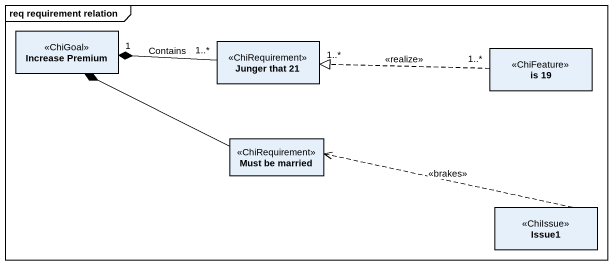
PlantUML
@startuml
mainframe req requirement relation
hide circle
hide empty members
class "Increase Premium" as Increase_Premium <<ChiGoal>>
class "Junger that 21" as Junger_that_21 <<ChiRequirement>>
class "is 19" as is_19 <<ChiFeature>>
class "Must be married" as Must_be_married <<ChiRequirement>>
class Issue1 <<ChiIssue>>
Junger_that_21 "1..*" -left-* "1" Increase_Premium : Contains
is_19 "1..*" .left.|> "1..*" Junger_that_21 : <<realize>>
Must_be_married -left-* Increase_Premium
Issue1 .left.> Must_be_married : <<brakes>>
@enduml
